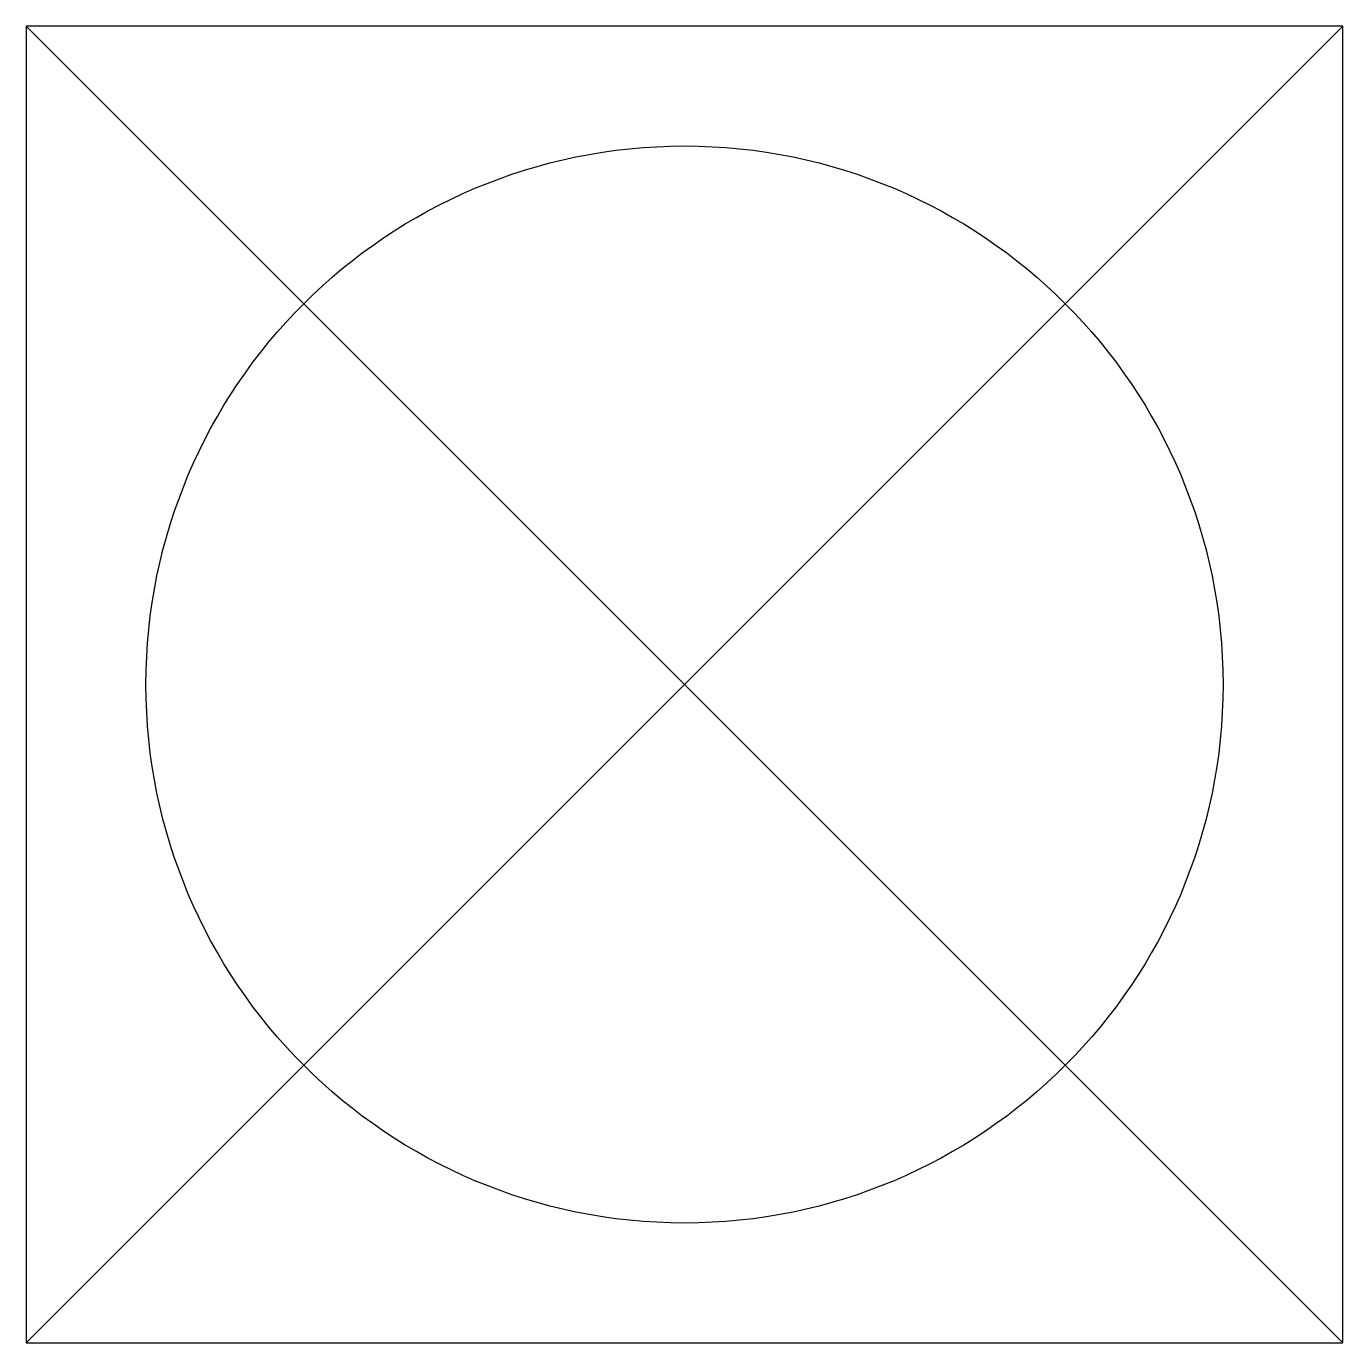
# Model space of a CAD drawing. Header units: metres. Extents: x 0 to 1.1, y 0 to 1.1.
import ezdxf

# ---------------------------------------------------------------- set-up
doc = ezdxf.new("R2010")
doc.units = ezdxf.units.M

msp = doc.modelspace()

# ---------------------------------------------------------------- linework, layer by layer
for p, q in [((0, 0), (1.1, 1.1)), ((0, 1.1), (1.1, 0))]:
    msp.add_line(p, q)
msp.add_lwpolyline([(0, 0), (1.1, 0), (1.1, 1.1), (0, 1.1)], close=True)
msp.add_circle((0.55, 0.55), 0.45)

doc.saveas('drawing.dxf')
